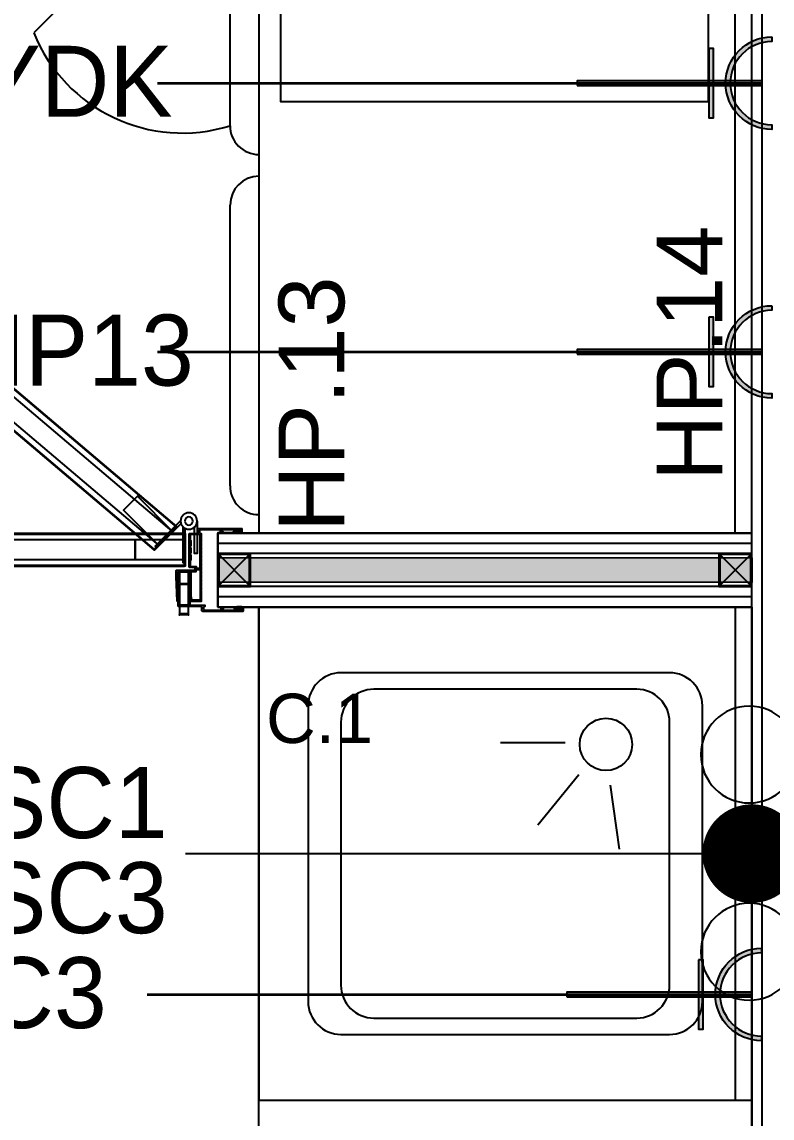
# Model space of a CAD drawing. Extents: x 58467 to 79089, y -33726 to -17391.
# Drawn here: x 75704.3 to 75795.6, y -19410.7 to -19277.4 of the extents above; entities that cross this region are included whole.
import ezdxf
from ezdxf.enums import TextEntityAlignment as Align

# ---------------------------------------------------------------- set-up
doc = ezdxf.new("R2010")
doc.units = 0
doc.header["$LTSCALE"] = 100
doc.linetypes.add('DASHDOT', pattern=[1, 0.5, -0.25, 0, -0.25])
for name, color, linetype in [('BA_clad-wood', 30, 'Continuous'), ('BA_elev2', 9, 'Continuous'), ('BA_elev3', 8, 'Continuous'), ('BA_furn-electronic', 230, 'Continuous'), ('BA_mat_insul', 8, 'Continuous'), ('BA_mat_metal', 122, 'Continuous'), ('BA_text_material', 12, 'Continuous'), ('BA_wall_gyps', 45, 'Continuous'), ('ELEKTRİK', 10, 'Continuous'), ('S2000-019 Su Tes İşaretler', 5, 'Continuous'), ('SIH', 4, 'Continuous'), ('SU', 152, 'Continuous'), ('TRIMline', 4, 'Continuous'), ('wall', 4, 'Continuous')]:
    doc.layers.add(name, color=color, linetype=linetype)
doc.layers.add('ELK', color=1, linetype='Continuous', lineweight=35)
doc.layers.add('GRC-Ekipman', color=4, linetype='Continuous', lineweight=25)
doc.styles.add('antet', font='arial.ttf')
doc.styles.add('TAKSİM', font='GOTHIC.TTF', dxfattribs={"height": 20})

# ---------------------------------------------------------------- blocks, each defined once
blk = doc.blocks.new('AKK531')
at = {"layer": 'BA_clad-wood'}
blk.add_lwpolyline([(2599.876068434814, 581.0160556972123), (2599.876068434814, 585.0160556972123), (2599.826068434814, 585.0160556972123, 0.4142135623730951), (2599.776068434815, 584.966055697213), (2599.776068434815, 581.0660556972125, 0.4142135623730951), (2599.826068434814, 581.0160556972123)], format="xyb", close=True, dxfattribs=at)
for points in [[(2681.744574933483, 584.9160556943416), (2599.876068434814, 584.9160556972129), (2599.876068434814, 585.0160556972123), (2681.744574933483, 585.016055694341), (2681.744574933483, 584.9160556943416)], [(2681.744574933483, 581.016055694342), (2599.876068434814, 581.0160556972132), (2599.876068434814, 581.1160556972127), (2681.744574933483, 581.1160556943414), (2681.744574933483, 581.016055694342)]]:
    blk.add_lwpolyline(points, dxfattribs=at)
at = {"layer": 'BA_elev3'}
for points in [[(2666.121468907367, 641.0492494184527), (2600.845434800174, 585.7732153112593), (2600.774724122055, 585.8439259893776), (2666.050758229248, 641.119960096571), (2666.121468907367, 641.0492494184527)], [(2668.879185353995, 638.2915329718253), (2603.603151246801, 583.0154988646309), (2603.532440568683, 583.0862095427501), (2668.808474675876, 638.3622436499436), (2668.879185353995, 638.2915329718253)], [(2607.280106508971, 587.8238249767), (2605.583050234124, 589.5208812515475)], [(2598.32606843482, 586.514764217316), (2598.32606843482, 582.5647642173162), (2598.62606843482, 582.5647642173162), (2598.62606843482, 585.800621374462)], [(2600.07606843482, 585.8533263895497), (2600.07606843482, 581.4533263895491), (2599.77606843482, 581.4533263895491), (2599.77606843482, 585.621735662341)], [(2592.859990055225, 585.0638101972136), (2595.810318434822, 585.0638101972136), (2595.810318434822, 576.0638100711813), (2592.734820313146, 576.0638100711813)], [(2605.876068434814, 581.8160556972134), (2605.876068434814, 584.216055697213)]]:
    blk.add_lwpolyline(points, dxfattribs=at)
for points in [[(2666.616443654198, 640.5542746716219), (2666.121468907367, 641.0492494184527), (2600.845434800174, 585.7732153112593), (2601.340409547005, 585.2782405644284)], [(2668.808474675877, 638.3622436499445), (2668.313499929046, 638.8572183967744), (2603.037465821852, 583.581184289581), (2603.532440568683, 583.0862095427501)], [(2601.340409547005, 585.2782405644284), (2605.583050234124, 589.5208812515475), (2607.280106508971, 587.8238249767), (2603.037465821852, 583.581184289581)], [(2681.744574933483, 584.2160556943418), (2681.744574933483, 584.9160556943416), (2599.876068434814, 584.9160556972129), (2599.876068434814, 584.216055697213)], [(2599.876068434814, 584.216055697213), (2605.876068434814, 584.216055697213), (2605.876068434814, 581.8160556972134), (2599.876068434814, 581.8160556972134)], [(2681.744574933484, 581.1160556943414), (2681.744574933484, 581.8160556943421), (2599.876068434814, 581.8160556972134), (2599.876068434814, 581.1160556972127)]]:
    blk.add_lwpolyline(points, close=True, dxfattribs=at)
for points in [[(2593.207802555225, 585.119180697212), (2593.009052555225, 585.119180697212, 0.4142135623730951), (2592.979052555221, 585.0891806972113), (2592.979052555221, 585.0938101972133, 0.4142135623730951), (2593.009052555225, 585.0638101972136), (2593.556552555223, 585.0638101972136, 0.4142135623730951), (2593.586552555222, 585.0938101972133), (2593.586552555222, 585.0891806972113, 0.4142135623730951), (2593.556552555223, 585.119180697212), (2593.357802555225, 585.119180697212), (2593.357802555225, 585.2324165323689), (2593.525935804615, 585.2324165323689, 0.4142135623737289), (2593.555935804619, 585.2624165323696), (2593.555935804619, 585.2660926422641, 0.4142135623730951), (2593.525935804615, 585.2960926422647), (2593.357802555225, 585.2960926422647), (2593.357802555225, 585.3030337015998), (2593.525935804615, 585.3030337015998, 0.4142135623737289), (2593.555935804613, 585.3330337016005), (2593.555935804613, 585.336709811495, 0.4142135623730951), (2593.525935804615, 585.3667098114956), (2593.357802555225, 585.3667098114956), (2593.357802555225, 585.3742545873165), (2593.525935804615, 585.3742545873165, 0.4142135623737289), (2593.555935804613, 585.4042545873153), (2593.555935804613, 585.4079306972117, 0.4142135623730951), (2593.525935804615, 585.4379306972123), (2593.039669305829, 585.4379306972123, 0.4142135623730951), (2593.00966930583, 585.4079306972117), (2593.00966930583, 585.4042545873153, 0.414213562373412), (2593.039669305829, 585.3742545873165), (2593.207802555225, 585.3742545873165), (2593.207802555225, 585.3667098114956), (2593.039669305829, 585.3667098114956, 0.4142135623730951), (2593.00966930583, 585.336709811495), (2593.00966930583, 585.3330337016005, 0.414213562373412), (2593.039669305829, 585.3030337015998), (2593.207802555225, 585.3030337015998), (2593.207802555225, 585.2960926422647), (2593.039669305829, 585.2960926422647, 0.4142135623730951), (2593.00966930583, 585.2660926422641), (2593.00966930583, 585.2624165323696, 0.414213562373412), (2593.039669305829, 585.2324165323689), (2593.207802555225, 585.2324165323689)], [(2593.106486533145, 576.0084395711829), (2592.907736533146, 576.0084395711829, -0.4142135623730951), (2592.877736533141, 576.0384395711835), (2592.877736533141, 576.0338100711806, -0.4142135623730951), (2592.907736533146, 576.0638100711813), (2593.455236533143, 576.0638100711813, -0.4142135623730951), (2593.485236533142, 576.0338100711806), (2593.485236533142, 576.0384395711835, -0.4142135623730951), (2593.455236533143, 576.0084395711829), (2593.256486533145, 576.0084395711829), (2593.256486533145, 575.8884396911772), (2593.424619782535, 575.8884396911772, -0.4142135623737289), (2593.454619782539, 575.8584396911765), (2593.454619782539, 575.854763581282, -0.4142135623730951), (2593.424619782535, 575.8247635812813), (2593.256486533145, 575.8247635812813), (2593.256486533145, 575.8178225219453), (2593.424619782535, 575.8178225219453, -0.4142135623737289), (2593.454619782533, 575.7878225219456), (2593.454619782533, 575.7841464120502, -0.4142135623730951), (2593.424619782535, 575.7541464120504), (2593.256486533145, 575.7541464120504), (2593.256486533145, 575.7466016362287), (2593.424619782535, 575.7466016362287, -0.4142135623737289), (2593.454619782533, 575.7166016362298), (2593.454619782533, 575.7129255263344, -0.4142135623730951), (2593.424619782535, 575.6829255263337), (2592.938353283749, 575.6829255263337, -0.4142135623730951), (2592.90835328375, 575.7129255263344), (2592.90835328375, 575.7166016362298, -0.414213562373412), (2592.938353283749, 575.7466016362287), (2593.106486533145, 575.7466016362287), (2593.106486533145, 575.7541464120504), (2592.938353283749, 575.7541464120504, -0.4142135623730951), (2592.90835328375, 575.7841464120502), (2592.90835328375, 575.7878225219456, -0.414213562373412), (2592.938353283749, 575.8178225219453), (2593.106486533145, 575.8178225219453), (2593.106486533145, 575.8247635812813), (2592.938353283749, 575.8247635812813, -0.4142135623730951), (2592.90835328375, 575.854763581282), (2592.90835328375, 575.8584396911765, -0.414213562373412), (2592.938353283749, 575.8884396911772), (2593.106486533145, 575.8884396911772)]]:
    blk.add_lwpolyline(points, format="xyb", close=True, dxfattribs=at)
for radius in [1, 0.5, 0.5]:
    blk.add_circle((2599.32606843482, 586.514764217316), radius, dxfattribs=at)
at = {"layer": 'BA_mat_metal'}
blk.add_lwpolyline([(2600.695221690732, 579.7717984747496), (2600.648004041568, 576.7662082753595, 0.4217588351271071), (2600.687990840428, 576.7251806972117), (2600.692666244331, 576.7251806972135, 0.3968317806954179), (2600.73259496548, 576.7627938106689), (2600.882721690732, 579.7760203069702), (2600.882721690732, 580.4860556972153, 0.414213562373095), (2600.852721690732, 580.5160556972132), (2600.012005934821, 580.5160556972132), (2599.983880934821, 580.4679306972121), (2599.937005934821, 580.4679306972121), (2599.908880934821, 580.5160556972132), (2598.610334535147, 580.5160556972123, -0.414213562373095), (2598.580334535147, 580.5460556972121), (2598.580334535147, 580.844180697216), (2598.589418678379, 580.844180697216, 0.1989123673779866), (2598.6093060566, 580.8524183189902), (2598.676068434821, 580.919180697213), (2598.751068434821, 580.844180697216), (2598.826068434821, 580.919180697213), (2598.901068434821, 580.844180697216), (2598.976068434821, 580.919180697213), (2599.051068434821, 580.844180697216), (2599.12606843482, 580.919180697213), (2599.201068434821, 580.844180697216), (2599.267830813041, 580.9109430754324, 0.1989123673813294), (2599.276068434821, 580.9308304536535), (2599.276068434819, 584.969180697216, 0.414213562373095), (2599.229193434819, 585.016055697216), (2598.268568434819, 585.0160556972105, -0.414213562373095), (2598.238568434819, 585.0460556972102), (2598.238568434819, 585.4879306972161, 0.414213562373095), (2598.138568434819, 585.5879306972156), (2592.888115055225, 585.5879306972101, 0.414213562373095), (2592.859990055224, 585.5598056972103), (2592.859990055225, 585.14730569721, 0.414213562373095), (2592.888115055225, 585.1191806972101), (2593.117802555225, 585.1191806972101, 0.414213562373095), (2593.145927555225, 585.14730569721), (2593.145927555225, 585.2035556972105, 0.414213562373095), (2593.117802555224, 585.2316806972103), (2592.991240055225, 585.2316806972103, -0.414213562373095), (2592.963115055225, 585.2598056972101), (2592.963115055225, 585.4098056972098, -0.414213562373095), (2592.991240055225, 585.4379306972105), (2593.574365055224, 585.4379306972096, -0.414213562373095), (2593.602490055225, 585.4098056972098), (2593.602490055225, 585.2598056972101, -0.414213562373095), (2593.574365055225, 585.2316806972103), (2593.436552555225, 585.2316806972103, 0.414213562373095), (2593.408427555225, 585.2035556972105), (2593.408427555225, 585.14730569721, 0.414213562373095), (2593.436552555225, 585.1191806972101), (2593.858427555225, 585.1191806972101, 0.414213562373095), (2593.886552555225, 585.14730569721), (2593.886552555225, 585.2035556972105, 0.414213562373095), (2593.858427555225, 585.2316806972103), (2593.743115055225, 585.2316806972103, -0.414213562373095), (2593.714990055224, 585.2598056972101), (2593.714990055225, 585.4098056972098, -0.414213562373095), (2593.743115055225, 585.4379306972105), (2595.322490055225, 585.4379306972096, -0.414213562373095), (2595.350615055225, 585.4098056972098), (2595.350615055224, 585.2598056972101, -0.414213562373095), (2595.322490055225, 585.2316806972103), (2595.200615055225, 585.2316806972103, 0.414213562373095), (2595.172490055225, 585.2035556972105), (2595.172490055225, 585.14730569721, 0.414213562373095), (2595.200615055225, 585.1191806972101), (2595.434990055224, 585.1191806972101, 0.414213562373095), (2595.463115055225, 585.14730569721), (2595.463115055225, 585.4098056972098, -0.414213562373095), (2595.491240055224, 585.4379306972105), (2597.938568434819, 585.437930697216, -0.414213562373095), (2598.038568434819, 585.3379306972156), (2598.038568434819, 585.1160556972127, -0.4143183320244683), (2597.938532665549, 585.0160557036088), (2597.83844343482, 585.016055703607, 0.414213562373095), (2597.810318434819, 584.9879307036072), (2597.81031843482, 583.9660557036086, 0.414213562373095), (2597.83844343482, 583.9379307036088), (2597.84781843482, 583.9379307036115, -0.414213562373095), (2597.87594343482, 583.9098057036117), (2597.875943434819, 583.9004307036112, -0.414213562373095), (2597.84781843482, 583.8723057036113), (2597.83844343482, 583.8723057036113, 0.414213562373095), (2597.81031843482, 583.8441807036115), (2597.81031843482, 583.4785557036112, 0.414213562373095), (2597.83844343482, 583.4504307036113), (2597.84781843482, 583.4504307036113, -0.414213562373095), (2597.87594343482, 583.4223057036115), (2597.87594343482, 583.4129307036083, -0.414213562373095), (2597.84781843482, 583.3848057036084), (2597.83844343482, 583.3848057036066, 0.414213562373095), (2597.81031843482, 583.3566807036068), (2597.81031843482, 582.9910557036119, 0.414213562373095), (2597.83844343482, 582.9629307036112), (2597.84781843482, 582.9629307036112, -0.414213562373095), (2597.87594343482, 582.9348057036113), (2597.87594343482, 582.9254307036053, -0.414213562373095), (2597.84781843482, 582.8973057036083), (2597.83844343482, 582.8973057036083, 0.414213562373095), (2597.81031843482, 582.8691807036084), (2597.810318434821, 582.5035557036117, 0.414213562373095), (2597.83844343482, 582.4754307036083), (2597.84781843482, 582.4754307036073, -0.414213562373095), (2597.87594343482, 582.4473057036075), (2597.87594343482, 582.4379307036115, -0.414213562373095), (2597.84781843482, 582.4098057036117), (2597.83844343482, 582.4098057036117, 0.414213562373095), (2597.810318434821, 582.3816807036119), (2597.810318434821, 582.016055703607, 0.414213562373095), (2597.83844343482, 581.987930703609), (2597.84781843482, 581.9879307036081, -0.414213562373095), (2597.87594343482, 581.9598057036083), (2597.87594343482, 581.9504307036113, -0.414213562373095), (2597.84781843482, 581.9223057036115), (2597.83844343482, 581.9223057036115, 0.414213562373095), (2597.810318434821, 581.8941807036117), (2597.810318434821, 581.5285557036113, 0.414213562373095), (2597.83844343482, 581.5004307036115), (2597.847818434821, 581.5004307036115, -0.414213562373095), (2597.87594343482, 581.4723057036117), (2597.875943434821, 581.4629307036112, -0.414213562373095), (2597.847818434821, 581.4348057036113), (2597.83844343482, 581.4348057036113, 0.414213562373095), (2597.810318434821, 581.4066807036115), (2597.810318434821, 581.0410557036112, 0.414213562373095), (2597.83844343482, 581.0129307036113), (2597.847818434821, 581.0129307036113, -0.414213562373095), (2597.875943434821, 580.9848057036115), (2597.875943434821, 580.9754307036073, -0.414213562373095), (2597.847818434821, 580.9473057036075), (2597.838443434821, 580.9473057036066, 0.414213562373095), (2597.810318434821, 580.9191807036068), (2597.810318434821, 580.5535557036119, 0.414213562373095), (2597.838443434821, 580.5254307036112), (2597.847818434821, 580.5254307036112, -0.414213562373095), (2597.875943434821, 580.4973057036113), (2597.875943434821, 580.487930703609, -0.414213562373095), (2597.847818434821, 580.4598057036083), (2597.838443434821, 580.459805703611, 0.414213562373095), (2597.810318434821, 580.4316807036112), (2597.810318434821, 580.0660557036072, 0.414213562373095), (2597.838443434821, 580.0379307036073), (2597.847818434821, 580.0379307036073, -0.414213562373095), (2597.875943434821, 580.0098057036075), (2597.875943434821, 580.0004307036115, -0.414213562373095), (2597.847818434821, 579.9723057036117), (2597.838443434821, 579.9723057036117, 0.414213562373095), (2597.810318434821, 579.9441807036119), (2597.810318434822, 579.5785557036088, 0.414213562373095), (2597.838443434821, 579.550430703609), (2597.847818434821, 579.5504307036117, -0.414213562373095), (2597.875943434821, 579.5223057036119), (2597.875943434821, 579.5129307036113, -0.414213562373095), (2597.847818434821, 579.4848057036115), (2597.838443434821, 579.4848057036115, 0.414213562373095), (2597.810318434821, 579.4566807036117), (2597.810318434822, 579.0910557036113, 0.414213562373095), (2597.838443434821, 579.0629307036115), (2597.847818434821, 579.0629307036115, -0.414213562373095), (2597.875943434822, 579.0348057036117), (2597.875943434821, 579.0254307036112, -0.414213562373095), (2597.847818434821, 578.9973057036086), (2597.838443434821, 578.9973057036068, 0.414213562373095), (2597.810318434821, 578.969180703607), (2597.810318434822, 578.6035557036112, 0.414213562373095), (2597.838443434822, 578.5754307036113), (2597.847818434821, 578.5754307036113, -0.414213562373095), (2597.875943434822, 578.5473057036115), (2597.875943434821, 578.5379307036073, -0.414213562373095), (2597.847818434821, 578.5098057036084), (2597.838443434822, 578.5098057036084, 0.414213562373095), (2597.810318434822, 578.4816807036086), (2597.810318434822, 578.1160557036119, 0.414213562373095), (2597.838443434822, 578.0879307036084), (2597.847818434822, 578.0879307036084, -0.414213562373095), (2597.875943434822, 578.0598057036086), (2597.875946927572, 578.0504307036135, -0.4141257573019039), (2597.847818434822, 578.0223057036119), (2597.838443434822, 578.022305703611, 0.414213562373095), (2597.810318434822, 577.9941807036112), (2597.810318434822, 576.7551806972133, 0.414213562373095), (2597.840318434822, 576.7251806972117), (2598.997439220048, 576.7251806972135, 0.3639702342679135), (2599.09591999535, 576.8078158794469), (2599.202847311328, 577.414230822581, 0.04366094290699823), (2599.210443434822, 577.5010549114113), (2599.210443434821, 580.3473056972161, -0.414213562373095), (2599.238568434821, 580.375430697216), (2599.445226043517, 580.375430697216, -0.414213562373095), (2599.473351043517, 580.3473056972161), (2599.473351043517, 580.3098056972158, 0.414213562373095), (2599.501476043517, 580.281680697216), (2600.361254299427, 580.281680697216, 0.414213562373095), (2600.389379299427, 580.3098056972158), (2600.389379299427, 580.3473056972134, -0.4436190475317785), (2600.417504299427, 580.375430697216), (2600.595221690732, 580.3754306972123, -0.414213562373095), (2600.695221690732, 580.2754306972129), (2600.695221690732, 579.771027536709)], format="xyb", dxfattribs=at)
for points in [[(2599.15419343482, 582.5963896687535), (2599.15419343482, 582.419180697213, -0.4142135623730951), (2599.12606843482, 582.3910556972132), (2599.099208124502, 582.3910556972132), (2599.088604757792, 582.3910556972132), (2599.060479757792, 582.3629306972134), (2599.088604757792, 582.3348056972127), (2599.060479757792, 582.3066806972129), (2599.088604757792, 582.2785556972158), (2599.060479757792, 582.250430697216), (2599.088604757792, 582.2223056972161), (2599.060479757792, 582.1941806972163), (2599.088604757792, 582.1660556972156), (2599.060479757792, 582.1379306972158), (2599.088604757792, 582.109805697216), (2599.060479757792, 582.0816806972161), (2599.088604757792, 582.0535556972163), (2599.060479757792, 582.0254306972156), (2599.088604757792, 581.9973056972158), (2599.060479757792, 581.969180697216), (2599.088604757792, 581.9410556972161), (2599.060479757792, 581.9129306972163), (2599.088604757792, 581.8848056972129), (2599.060479757792, 581.856680697213), (2599.088604757792, 581.8285556972132), (2599.060479757792, 581.8004306972134), (2599.097979757792, 581.7629306972158), (2599.12606843482, 581.7629306972158, -0.4142135623730951), (2599.15419343482, 581.734805697216), (2599.15419343482, 581.0129306972158, -0.4142135623730951), (2599.12606843482, 580.984805697216), (2598.430334535147, 580.984805697216), (2598.430334535147, 580.7701181972143), (2597.960193434821, 580.7701181972143), (2597.960193434819, 584.8660556972163), (2599.126068434819, 584.8660556972163, -0.4142135623730951), (2599.154193434819, 584.8379306972156), (2599.154193434819, 584.6879306972132), (2599.154193434819, 584.153555697213, -0.4142135623730951), (2599.126068434819, 584.1254306972132), (2599.097979757791, 584.1254306972132), (2599.060479757791, 584.0879306972156), (2599.088604757791, 584.0598056972158), (2599.060479757791, 584.031680697216), (2599.088604757791, 584.0035556972161), (2599.060479757791, 583.9754306972163), (2599.088604757791, 583.9473056972156), (2599.060479757791, 583.9191806972158), (2599.088604757791, 583.8910556972132), (2599.060479757791, 583.8629306972134), (2599.088604757791, 583.8348056972127), (2599.060479757791, 583.8066806972129), (2599.088604757791, 583.778555697213), (2599.060479757791, 583.750430697216), (2599.088604757791, 583.7223056972161), (2599.060479757791, 583.6941806972163), (2599.088604757791, 583.6660556972156), (2599.060479757791, 583.6379306972158), (2599.088604757791, 583.609805697216), (2599.060479757791, 583.5816806972161), (2599.088604757791, 583.5535556972163), (2599.060479757791, 583.5254306972156), (2599.088604757791, 583.4973056972158), (2599.099208124501, 583.4973056972158), (2599.126068434819, 583.4973056972158, -0.4142135623730951), (2599.15419343482, 583.469180697216), (2599.15419343482, 583.281680697216, -0.4142135623730951), (2599.12606843482, 583.2535556972161), (2599.099208124502, 583.2535556972161), (2599.088604757791, 583.2535556972161), (2599.060479757791, 583.2254306972163), (2599.088604757791, 583.1973056972156), (2599.060479757791, 583.169180697213), (2599.088604757791, 583.1410556972132), (2599.060479757791, 583.1129306972134), (2599.088604757791, 583.0848056972127), (2599.060479757791, 583.0566806972129), (2599.088604757791, 583.028555697213), (2599.060479757792, 583.000430697216), (2599.088604757791, 582.9723056972161), (2599.060479757792, 582.9441806972163), (2599.088604757791, 582.9160556972156), (2599.060479757792, 582.8879306972158), (2599.088604757791, 582.859805697216), (2599.060479757792, 582.8316806972161), (2599.088604757791, 582.8035556972163), (2599.060479757792, 582.7754306972156), (2599.088604757792, 582.7473056972158), (2599.060479757792, 582.719180697216), (2599.088604757792, 582.6910556972161), (2599.060479757792, 582.6629306972163), (2599.099208124502, 582.6245146687534), (2599.12606843482, 582.6245146687534, -0.4142135623730951)], [(2600.481197954973, 578.9220988172192), (2599.381532387973, 578.9220988172192), (2599.381532387973, 580.3454307272186, 0.414213562373428), (2599.351532417973, 580.375430697216), (2599.331532437973, 580.375430697216, 0.4142135623732063), (2599.301532467972, 580.3454307272186), (2599.301532467972, 580.315430777222, -0.4142135623732619), (2599.281532467973, 580.2954307772188), (2599.244865857972, 580.2954307772188, 0.4142135623726955), (2599.228199207972, 580.2787641272198), (2599.228199207973, 576.3251059711811, -0.4142135623730959), (2599.178199207973, 576.2751059711827), (2597.424534344973, 576.2751059711827, 0.4142135623726511), (2597.394534374972, 576.2451060011826), (2597.394534374972, 576.151772761179, 0.414213562373428), (2597.424534344973, 576.1217727911817), (2597.434534234972, 576.1217727911817, -0.4142135623730869), (2597.534534234972, 576.021772791185), (2597.534534234972, 575.7684399111822, -0.4142135623731054), (2597.434534234972, 575.6684399111809), (2595.431484283145, 575.6684399111809, -0.4142135623725401), (2595.401484313145, 575.6984398811819), (2595.401484313145, 575.9784396011846, 0.4142135623733169), (2595.371484343146, 576.0084395711847), (2595.124817923146, 576.0084395711847, 0.4142135623733169), (2595.094817953146, 575.9784396011846), (2595.094817953146, 575.9184396611818, 0.414213562373428), (2595.124817923146, 575.8884396911799), (2595.251484463146, 575.8884396911799, -0.4142135623726512), (2595.281484433146, 575.8584397211798), (2595.281484433146, 575.6984398811819, -0.4142135623730951), (2595.251484463146, 575.6684399111809), (2593.671486043145, 575.6684399111809, -0.4142135623725401), (2593.641486073145, 575.6984398811819), (2593.641486073146, 575.8584397211798, -0.4142135623724292), (2593.671486043145, 575.8884396911799), (2593.798485916146, 575.8884396911799, 0.4142135623732063), (2593.828485886145, 575.9184396611818), (2593.828485886145, 575.9784396011846, 0.4142135623733169), (2593.798485916146, 576.0084395711847), (2593.354486360145, 576.0084395711847, 0.4142135623733169), (2593.324486390145, 575.9784396011846), (2593.324486390145, 575.9184396611818, 0.4142135623732063), (2593.354486360145, 575.8884396911799), (2593.491486223146, 575.8884396911799, -0.4142135623726512), (2593.521486193146, 575.8584397211798), (2593.521486193145, 575.6984398811819, -0.41421356237254), (2593.491486223146, 575.6684399111809), (2592.871486843145, 575.6684399111809, -0.4142135623725401), (2592.841486873146, 575.6984398811819), (2592.841486873146, 575.8584397211798, -0.4142135623724292), (2592.871486843145, 575.8884396911799), (2593.011153370145, 575.8884396911799, 0.4142135623733171), (2593.041153340145, 575.9184396611818), (2593.041153340145, 575.9784396011846, 0.414213562373428), (2593.011153370145, 576.0084395711847), (2592.764820283146, 576.0084395711847, 0.4142135623733169), (2592.734820313146, 575.9784396011846), (2592.734820313146, 575.5317733811844, 0.4142135623732063), (2592.764820283146, 575.5017734111825), (2597.637867414972, 575.5017734111825, 0.4142135623730888), (2597.737867414973, 575.6017734111829), (2597.737867414973, 576.021772791185, -0.4142135623730884), (2597.837867414973, 576.1217727911817), (2600.591197844973, 576.1217727911817, 0.4426724157610379), (2600.634531134972, 576.1717727411797), (2600.634531134972, 580.2787641272198, 0.4142135623726955), (2600.617864484972, 580.2954307772188), (2600.561197874973, 580.2954307772188), (2600.561197874973, 580.3454307272186, 0.4142135623733172), (2600.531197904972, 580.375430697216), (2600.511197924973, 580.375430697216, 0.4142135623733171), (2600.481197954973, 580.3454307272186)], [(2599.032318434821, 580.375430697216), (2598.430334535147, 580.375430697216), (2598.430334535147, 580.6201181972156), (2597.960193434821, 580.6201181972156), (2597.960193434822, 576.9033056972139, 0.4142135623730951), (2597.988318434822, 576.8751806972141), (2598.913529256931, 576.8751806972141, 0.3639702342662107), (2598.962769644581, 576.9164982883321), (2599.057404985424, 577.4532019763492, 0.0436609429084976), (2599.060443434822, 577.4879316118813), (2599.060443434821, 580.3473056972161, 0.4142135623730951)], [(2600.414531354972, 578.7754322972196, -0.4142135623730992), (2600.481197954973, 578.7087656972162), (2600.481197954973, 575.3421023972214, -0.4142135623731014), (2600.414531354972, 575.2754357972199), (2599.448198987973, 575.2754357972199, -0.4142135623730911), (2599.381532387973, 575.3421023972214), (2599.381532387973, 578.7087656972162, -0.4142135623730925), (2599.448198987973, 578.7754322972196)], [(2600.481197954973, 576.3417725711824), (2600.481197954973, 575.0754359972216, 0.4142135623730951), (2600.414531354972, 575.1421025972159), (2599.448198987973, 575.1421025972159, 0.4142135623730951), (2599.381532387973, 575.0754359972216), (2599.381532387973, 576.3417725711824, 0.4142135623730951), (2599.448198987973, 576.2751059711827), (2600.414531354972, 576.2751059711827, 0.4142135623730951)]]:
    blk.add_lwpolyline(points, format="xyb", close=True, dxfattribs=at)
at = {"layer": 'TRIMline', "color": 251, "lineweight": 25}
blk.add_lwpolyline([(2600.324105694056, 586.5773871298588), (2603.435375531277, 583.466117292638), (2603.223243496921, 583.2539852582822), (2600.27573303337, 586.2014957218344)], dxfattribs=at)
at = {"layer": 'TRIMline', "color": 251}
blk.add_lwpolyline([(2603.603151246801, 583.0154988646309), (2600.774724122055, 585.8439259893776), (2600.739368782996, 585.808570650318, 0.4142135623730951), (2600.739368782996, 585.7378599721997), (2603.497085229624, 582.9801435255722, 0.4142135623730951), (2603.567795907742, 582.9801435255722)], format="xyb", close=True, dxfattribs=at)
blk = doc.blocks.new('A$C37CD5596')
at = {"layer": 'BA_elev2'}
for p, q in [((3.879999999997381, 0.1199999999953434), (0.1200000000026193, 3.880000000004657)), ((0.1200000000026193, 0.1199999999953434), (3.879999999997381, 3.880000000004657))]:
    blk.add_line(p, q, dxfattribs=at)
at = {"layer": 'BA_mat_metal'}
for points in [[(4, 0), (4, 4), (0, 4), (0, 0)], [(3.879999999997381, 0.1199999999953434), (3.879999999997381, 3.880000000004657), (0.1200000000026193, 3.880000000004657), (0.1200000000026193, 0.1199999999953434)]]:
    blk.add_lwpolyline(points, close=True, dxfattribs=at)
blk = doc.blocks.new('FRENOX CGN2 60')
at = {"linetype": 'Continuous'}
for p, q in [((139.9999999991814, -10), (0, -10)), ((139.9999999991814, -69.99999999967258), (139.9999999991814, -10)), ((139.9999999991814, -11.99999999999272), (0, -11.99999999998545)), ((0, -69.99999999967258), (139.9999999991814, -69.99999999967258))]:
    blk.add_line(p, q, dxfattribs=at)
at = {"color": 251, "linetype": 'Continuous'}
for p, q in [((90.44191553585553, -73.49999999965074), (55.2275142407634, -73.49999999965074)), ((55.2275142407634, -73.49999999965074), (79.13515479813577, -97.40764055702314)), ((134.2528394940127, -73.49999999965074), (100.0914764050285, -73.49999999965074))]:
    blk.add_line(p, q, dxfattribs=at)
at = {"color": 251}
blk.add_lwpolyline([(2.540400855130428, -15.30829637695569), (87.54040085466477, -15.30829637695569), (87.54040085466477, -67.30829637667193), (2.540400855130428, -67.30829637667193), (2.540400855130428, -15.30829637695569)], dxfattribs=at)
at = {"color": 251, "linetype": 'Continuous'}
for centre, radius, start, end in [((90.44191553585553, -69.99999999967258), 3.499999999980899, 270, 0), ((100.0914764050285, -69.99999999967258), 3.499999999980899, 180, 270), ((134.2528394940127, -69.99999999967258), 3.499999999980899, 270, 0), ((71.81338344677351, -79.31741649210744), 19.51575113698503, 292.0349691134202, 17.34281630758058)]:
    blk.add_arc(centre, radius, start, end, dxfattribs=at)
blk = doc.blocks.new('Evye.60-60')
at = {"color": 251}
for p, q in [((-38.34232387630618, -17.23785798782046), (-30.53061083775538, -16.1251901808082)), ((-39.57250666682376, -21.04710018631886), (-33.47481909708586, -26.05500359466896)), ((-43.48116161803773, -22.71017856356412), (-43.48116161803773, -30.60073559367811))]:
    blk.add_line(p, q, dxfattribs=at)
for points in [[(-60, -2), (0, -2), (0, 0), (-60, 0)], [(-60, -60), (0, -60), (0, 0), (-60, 0)]]:
    blk.add_lwpolyline(points, close=True)
blk.add_lwpolyline([(-48, -54), (-12, -54, 0.4142135623730919), (-8, -50), (-8, -10, 0.4142135623731057), (-12, -6), (-48, -6, 0.4142135623730951), (-52, -10), (-52, -50, 0.4142135623730844)], format="xyb", close=True)
blk.add_lwpolyline([(-46, -50), (-14, -50.00000000000182, 0.4142135623730951), (-10, -46.00000000000181), (-10, -14.00000000000182, 0.4142135623730951), (-14, -10.00000000000182), (-46, -10, 0.4142135623730951), (-50, -14), (-50, -46, 0.4142135623730951)], format="xyb", close=True, dxfattribs=at)
blk.add_circle((-43.28579197764338, -17.74464343965882), 3.187919533039348, dxfattribs=at)
blk = doc.blocks.new('A$C50025146')
at = {"layer": 'ELEKTRİK'}
h = blk.add_hatch(color=256, dxfattribs=at)
edge = h.paths.add_edge_path()
edge.add_line((23.70435837441619, 11.25333161261187), (23.70435837441619, 10.69066721622039))
edge.add_ellipse((23.70435837441619, 5.626687648689767), major_axis=(3.580774291992597, -3.580774291992606), ratio=0.9999999999999413, start_angle=134.9999999999983, end_angle=314.9999999999983)
edge.add_line((23.70435837441619, 0.5627080811555061), (23.70435837441619, 4.368476402305532e-05))
edge.add_ellipse((23.70435837441619, 5.626687648689767), major_axis=(3.978638102213783, 3.978638102213774), ratio=0.9999999999999128, start_angle=45.0000000000025, end_angle=225.0000000000025, ccw=False)
for points in [[(16.0258407970905, 9.846670621633166), (16.5885051934838, 9.846670621633166), (16.5885051934838, 1.406704675742731), (16.0258407970905, 1.406704675742731)], [(6.940050297998823e-05, 5.345355450490388), (6.940050297998823e-05, 5.908019846885509), (22.50664525620232, 5.908019846885509), (22.50664525620232, 5.345355450490388)]]:
    blk.add_hatch(color=256, dxfattribs=at).paths.add_polyline_path(points)
at = {"layer": 'ELEKTRİK', "elevation": 4.798666618537076e-08}
blk.add_lwpolyline([(23.70435837441437, 4.368476402305532e-05), (23.70435837441619, 0.5627080811555061, -0.9999999999999944), (23.70435837441619, 10.69066721622039), (23.70435837441619, 11.25333161261187, 0.9999999999999944)], format="xyb", close=True, dxfattribs=at)
at = {"layer": 'ELEKTRİK'}
for points, elevation in [([(16.0258407970905, 1.406704675742731), (16.0258407970905, 9.846670621633166), (16.5885051934838, 9.846670621633166), (16.5885051934838, 1.406704675742731)], 4.791194770819646e-08), ([(6.940050297998823e-05, 5.908019846885509), (22.50664525620232, 5.908019846885509), (22.50664525620232, 5.345355450490388), (6.940050297998823e-05, 5.345355450490388)], 4.794507297291503e-08)]:
    blk.add_lwpolyline(points, close=True, dxfattribs=dict(at, elevation=elevation))
blk = doc.blocks.new('A$C7E7D3E18')
at = {"layer": 'SIH', "linetype": 'Continuous', "const_width": 6}
blk.add_lwpolyline([(3.000007937805094, 6.00000349876359, 1), (9.000007937805094, 6.00000349876359, 1)], format="xyb", close=True, dxfattribs=at)
blk = doc.blocks.new('A$C6E87713E')
at = {"layer": 'S2000-019 Su Tes İşaretler'}
for centre in [(5.893434410694681, 6.30485435639639), (29.88815123108907, 6.30485435639639)]:
    blk.add_circle(centre, 5.893467255915311, dxfattribs=at)
blk.add_blockref('A$C7E7D3E18', (11.94957396746213, 9.586591659171972e-06))

msp = doc.modelspace()

# ---------------------------------------------------------------- hatches: boundary and pattern name
at = {"layer": 'BA_mat_insul'}
h = msp.add_hatch(dxfattribs=at)
h.set_pattern_fill('HONEY', color=256, scale=0.2, angle=89.99999999999999)
h.set_pattern_definition([(90, (72516.6740702953, -41194.52263646719), (-0.5499261289999993, 0.9525000000000005), [0.635, -1.27]), (209.9999999999999, (72516.6740702953, -41194.52263646719), (-0.5499261326046789, -0.9524999979188382), [0.6349999999999991, -1.269999999999997]), (149.9999999999999, (72516.6740702953, -41194.52263646719), (-1.099852261604677, 2.081162480948899e-09), [-1.27, 0.635])])
h.paths.add_polyline_path([(75728.15654359246, -19345.54880059365), (75728.15654359246, -19342.54880059365), (75793.15654359251, -19342.56340844164), (75793.15654359251, -19345.56340844164)])

# ---------------------------------------------------------------- linework, layer by layer
for p, q in [((75728.15654359246, -19348.56340844457), (75728.15654359246, -19339.56340844446)), ((75728.15654359864, -19339.56340844447), (75793.15654359898, -19339.56340844447)), ((75733.15654359863, -19348.56340844457), (75728.15654359863, -19348.56340844457)), ((75728.15654359864, -19348.56340844457), (75793.15654359863, -19348.56340844457))]:
    msp.add_line(p, q)
msp.add_lwpolyline([(75733.15654359866, -19348.56340844457), (75793.15654023769, -19348.56340844457), (75793.15654023769, -19458.06209479116), (75733.15654359866, -19458.06209479116)], close=True)
msp.add_lwpolyline([(75728.15654359246, -19345.54880059365), (75728.15654359246, -19342.54880059365), (75793.15654359251, -19342.56340844164), (75793.15654359251, -19345.56340844164)], close=True, dxfattribs=at)
at = {"layer": 'BA_wall_gyps'}
for p, q in [((75793.15654358805, -19458.06209136939), (75793.15654360062, -19137.06340500144)), ((75794.40654358803, -19458.06209136939), (75794.40654360062, -19137.06340510866)), ((75793.15654359269, -19339.56340844517), (75728.15654359246, -19339.56340844446)), ((75793.15654359266, -19340.81340844517), (75728.15654359246, -19340.81340844446)), ((75793.15654359266, -19342.06340844517), (75728.15654359243, -19342.06340844446)), ((75793.15654359234, -19346.0634084448), (75728.15655009114, -19346.06340844441)), ((75793.15654359234, -19347.3134084448), (75728.15655009114, -19347.31340844441)), ((75793.15654359234, -19348.5634084448), (75728.15655009114, -19348.56340844441)), ((75733.15654359433, -19458.56209433057), (75733.15654359866, -19348.56340842216))]:
    msp.add_line(p, q, dxfattribs=at)
at = {"layer": 'ELK', "color": 1}
for p, q in [((75720.8046024117, -19284.82952111375), (75794.40654359692, -19284.82952111372)), ((75720.8046024117, -19317.52994206198), (75794.40654359692, -19317.52994206195)), ((75719.55459905247, -19395.7002055867), (75793.15654023769, -19395.70020558667))]:
    msp.add_line(p, q, dxfattribs=at)
at = {"layer": 'SU'}
msp.add_line((75724.23364737444, -19378.56340844457), (75793.15654359851, -19378.56340844457), dxfattribs=at)

# ---------------------------------------------------------------- block references
at = {"layer": 'BA_furn-electronic', "rotation": 270}
msp.add_blockref('Evye.60-60', (75793.15654359851, -19408.56340844457), dxfattribs=at)
at = {"layer": 'BA_mat_metal'}
for p in [(75728.15655009114, -19346.0634084448), (75789.15654359263, -19346.06340844481)]:
    msp.add_blockref('A$C37CD5596', p, dxfattribs=at)
at = {"layer": 'ELEKTRİK', "xscale": -1, "rotation": 180}
for p in [(75771.89989834071, -19279.20283346504, -4.794507297291816e-08), (75771.89989834071, -19311.90325441327, -4.794507297291816e-08), (75770.64989498147, -19390.07351793799, -4.794507297291816e-08)]:
    msp.add_blockref('A$C50025146', p, dxfattribs=at)
at = {"layer": 'GRC-Ekipman', "rotation": 270}
msp.add_blockref('FRENOX CGN2 60', (75803.15654359898, -19199.56340844529), dxfattribs=at)
at = {"layer": 'TRIMline', "color": 2, "xscale": -1}
msp.add_blockref('AKK531', (78323.96686202727, -19924.61261072784), dxfattribs=at)
at = {"layer": 'wall', "color": 0, "linetype": 'DASHDOT', "xscale": -1, "rotation": 90}
msp.add_blockref('A$C6E87713E', (75799.15655668385, -19360.6138265393), dxfattribs=at)

# ---------------------------------------------------------------- texts
at = {"layer": 'BA_text_material', "color": 1, "style": 'antet'}
for s, p in [('HP.14', (75789.56197249214, -19333.23380892123)), ('HP.13', (75743.55825877491, -19339.40340517024))]:
    msp.add_text(s, height=8, rotation=90, dxfattribs=at).set_placement(p)
at = {"layer": 'BA_text_material', "color": 7, "style": 'antet'}
msp.add_text('C.1', height=6, dxfattribs=at).set_placement((75734.02747343923, -19365.10733935571))
at = {"layer": 'ELK', "color": 1, "style": 'TAKSİM'}
for s, p in [('EYDK', (75706.93345776961, -19288.92295484821)), ('EHP13', (75706.93345776961, -19321.62337579644)), ('EC3', (75703.40451491345, -19399.79363932116))]:
    msp.add_text(s, height=8.64, dxfattribs=at).set_placement(p, align=Align.CENTER)
at = {"layer": 'SU', "style": 'TAKSİM'}
for s, p in [('SC1', (75699.58515570473, -19376.67356976992)), ('SC3', (75699.58515570473, -19388.24364296106))]:
    msp.add_text(s, height=8.64, dxfattribs=at).set_placement(p)

doc.saveas('drawing.dxf')
